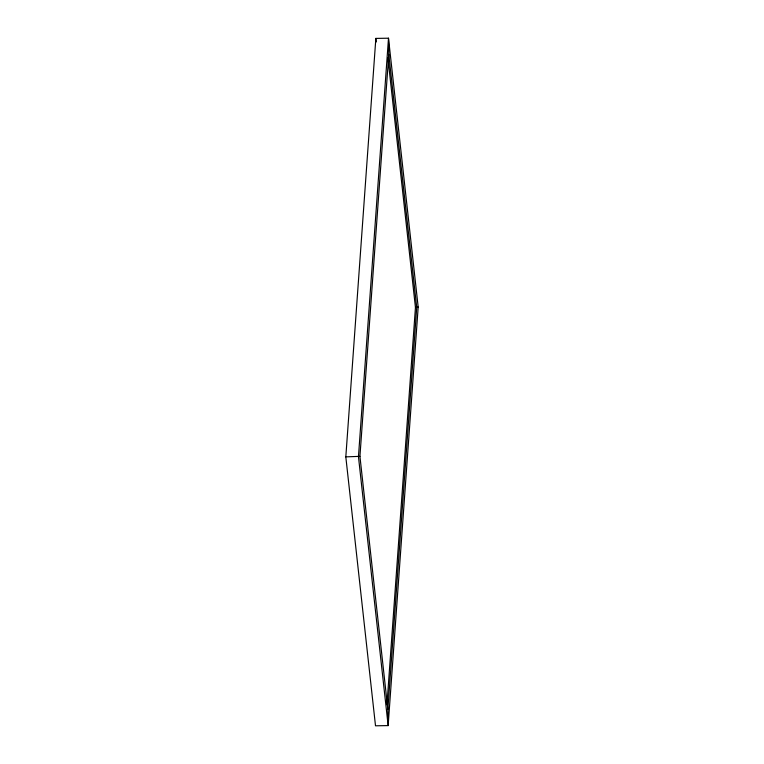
<?xml version="1.0" encoding="UTF-8"?>
<svg xmlns="http://www.w3.org/2000/svg" width="764" height="764" viewBox="0 0 764 764"><rect width="100%" height="100%" fill="white"/><g stroke="black" fill="none" stroke-linecap="round" stroke-linejoin="round"><path stroke-width="1.15" d="M345.815 456.872L375.85 38.401L388.494 38.2L418.185 307.128L388.15 725.599L375.506 725.8L345.815 456.872L359.93 456.347L388.781 54.368L388.494 38.2L358.459 456.671L388.15 725.599L387.864 709.431L416.724 307.453L388.781 54.368M386.947 704.694L415.454 307.472L387.911 57.93M418.185 307.128L415.454 307.472M375.85 38.401L376.241 41.953M359.93 456.347L387.864 709.431"/></g></svg>
